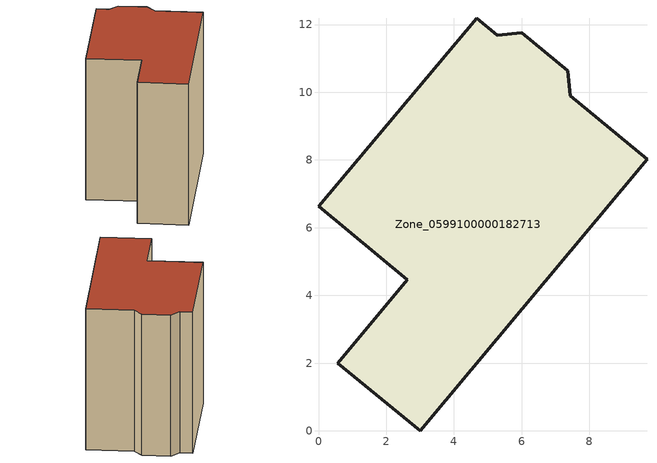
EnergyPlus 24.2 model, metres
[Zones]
Zone_0599100000182713
 floor ground (C_G): 9.7,8.02 3,0 0.57,2 2.62,4.46 0,6.64 4.67,12.19 5.28,11.69 6,11.76 7.36,10.63 7.43,9.9 z0
 wall outside (C_F): 3,0 9.7,8.02 7.43,9.9 7.36,10.63 6,11.76 5.28,11.69 4.67,12.19 0,6.64 2.62,4.46 0.57,2 3,0 z0:9.44
 roof outside (C_R): 5.28,11.69 4.67,12.19 0,6.64 2.62,4.46 0.57,2 3,0 9.7,8.02 7.43,9.9 7.36,10.63 6,11.76 z9.44
[BUILDING]
Pand.0599100000182713: North Axis=0; Terrain=City; Loads Convergence Tolerance Value=0.04; Temperature Convergence Tolerance Value=0.4; Solar Distribution=FullExterior; Maximum Number of Warmup Days=25; Minimum Number of Warmup Days=1
[Site:Location]
Rotterdam.The.Hague.AP_ZH_NLD Design_Conditions: Latitude=51.96; Longitude=4.45; Time Zone=1; Elevation=-4.5
[SITE:GROUNDTEMPERATURE:BUILDINGSURFACE]
18, 18, 18, 18, 18, 18, 18, 18, 18, 18, 18, 18
[MATERIAL] Thermal Absorptance=0.9; Solar Absorptance=0.7; Visible Absorptance=0.7
Name | Roughness | Thickness | Conductivity | Density | Specific Heat
G.TI.1946 | MediumSmooth | 0.15 | 1 | 540 | 1210
F.TI.1946 | Rough | 0.3 | 0.857143 | 1920 | 840
R.TI.1946 | MediumRough | 0.2 | 0.1 | 1500 | 1000
[CONSTRUCTION]
C_G: G.TI.1946
C_F: F.TI.1946
C_R: R.TI.1946
[ZONE]
Zone_0599100000182713: Type=1; Multiplier=1; Ceiling Height=Autocalculate; Volume=Autocalculate; Floor Area=autocalculate; Part of Total Floor Area=Yes
[ZONEINFILTRATION:DESIGNFLOWRATE]
Infil_Zone_0599100000182713: Zone or ZoneList or Space or SpaceList=Zone_0599100000182713; Schedule=AlwaysOn; Design Flow Rate Calculation Method=Flow/Area; Flow Rate per Floor Area=0.003; Constant Term Coefficient=1; Temperature Term Coefficient=0; Velocity Term Coefficient=0; Velocity Squared Term Coefficient=0
[HVACTEMPLATE:ZONE:IDEALLOADSAIRSYSTEM]
Zone_0599100000182713: Maximum Heating Supply Air Temperature=50; Minimum Cooling Supply Air Temperature=13; Maximum Heating Supply Air Humidity Ratio=0.0156; Minimum Cooling Supply Air Humidity Ratio=0.0077; Heating Limit=NoLimit; Cooling Limit=NoLimit; Dehumidification Control Type=ConstantSensibleHeatRatio; Cooling Sensible Heat Ratio=0.7; Dehumidification Setpoint=60; Humidification Control Type=None; Humidification Setpoint=30; Outdoor Air Method=None; Outdoor Air Flow Rate per Person=0.00944; Outdoor Air Flow Rate per Zone Floor Area=0; Outdoor Air Flow Rate per Zone=0; Demand Controlled Ventilation Type=None; Outdoor Air Economizer Type=NoEconomizer; Heat Recovery Type=None; Sensible Heat Recovery Effectiveness=0.7; Latent Heat Recovery Effectiveness=0.65
[ZONECONTROL:THERMOSTAT]
ThermostatControl_Zone_0599100000182713: Zone or ZoneList=Zone_0599100000182713; Control Type Schedule=DualSetpointControlType; Control 1=Thermostat_Zone_0599100000182713; Temperature Difference Between Cutout And Setpoint=0
[THERMOSTATSETPOINT:DUALSETPOINT]
Thermostat_Zone_0599100000182713: Heating Setpoint Temperature Schedule=HeatingSetpoint_Zone_0599100000182713; Cooling Setpoint Temperature Schedule=CoolingSetpoint_Zone_0599100000182713
[SCHEDULE:COMPACT]
HeatingSetpoint_Zone_0599100000182713: Through: 12/31, For: AllDays, Until: 24:00, 21
CoolingSetpoint_Zone_0599100000182713: Through: 12/31, For: AllDays, Until: 24:00, 24
DualSetpointControlType: Through: 12/31, For: AllDays, Until: 24:00, 4
AlwaysOn: Through: 12/31, For: AllDays, Until: 24:00, 1
